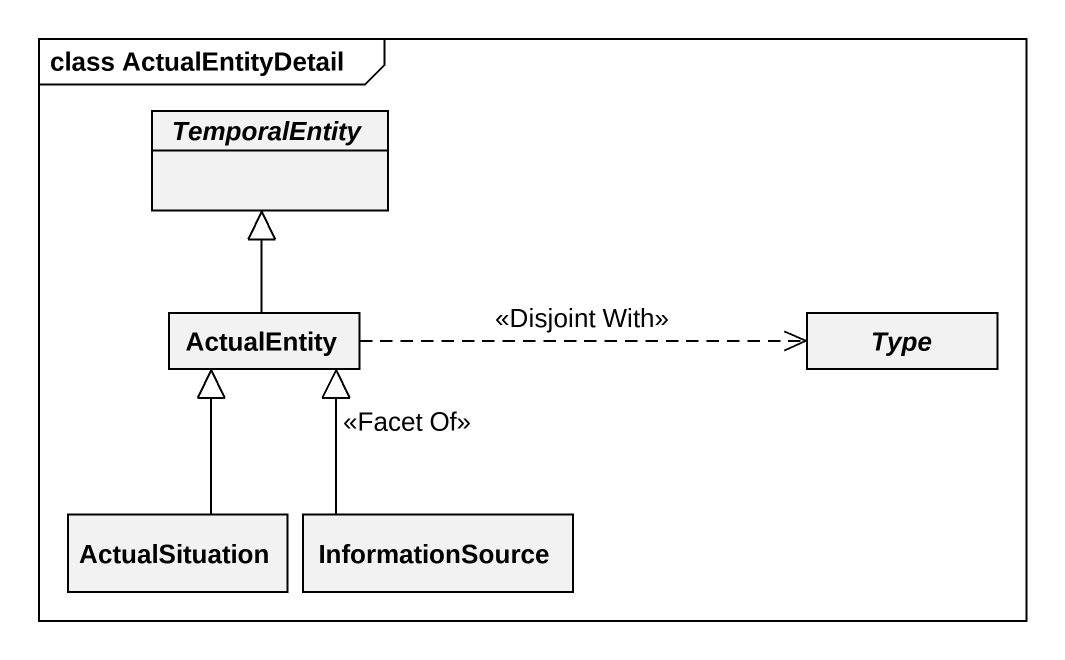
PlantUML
@startuml
mainframe class ActualEntityDetail
hide circle
hide empty members
abstract class TemporalEntity
class ActualEntity
abstract class Type
class ActualSituation
class InformationSource
ActualEntity -up-|> TemporalEntity
ActualEntity .right.> Type : <<Disjoint With>>
ActualSituation -up-|> ActualEntity
InformationSource -up-|> ActualEntity : <<Facet Of>>
@enduml
